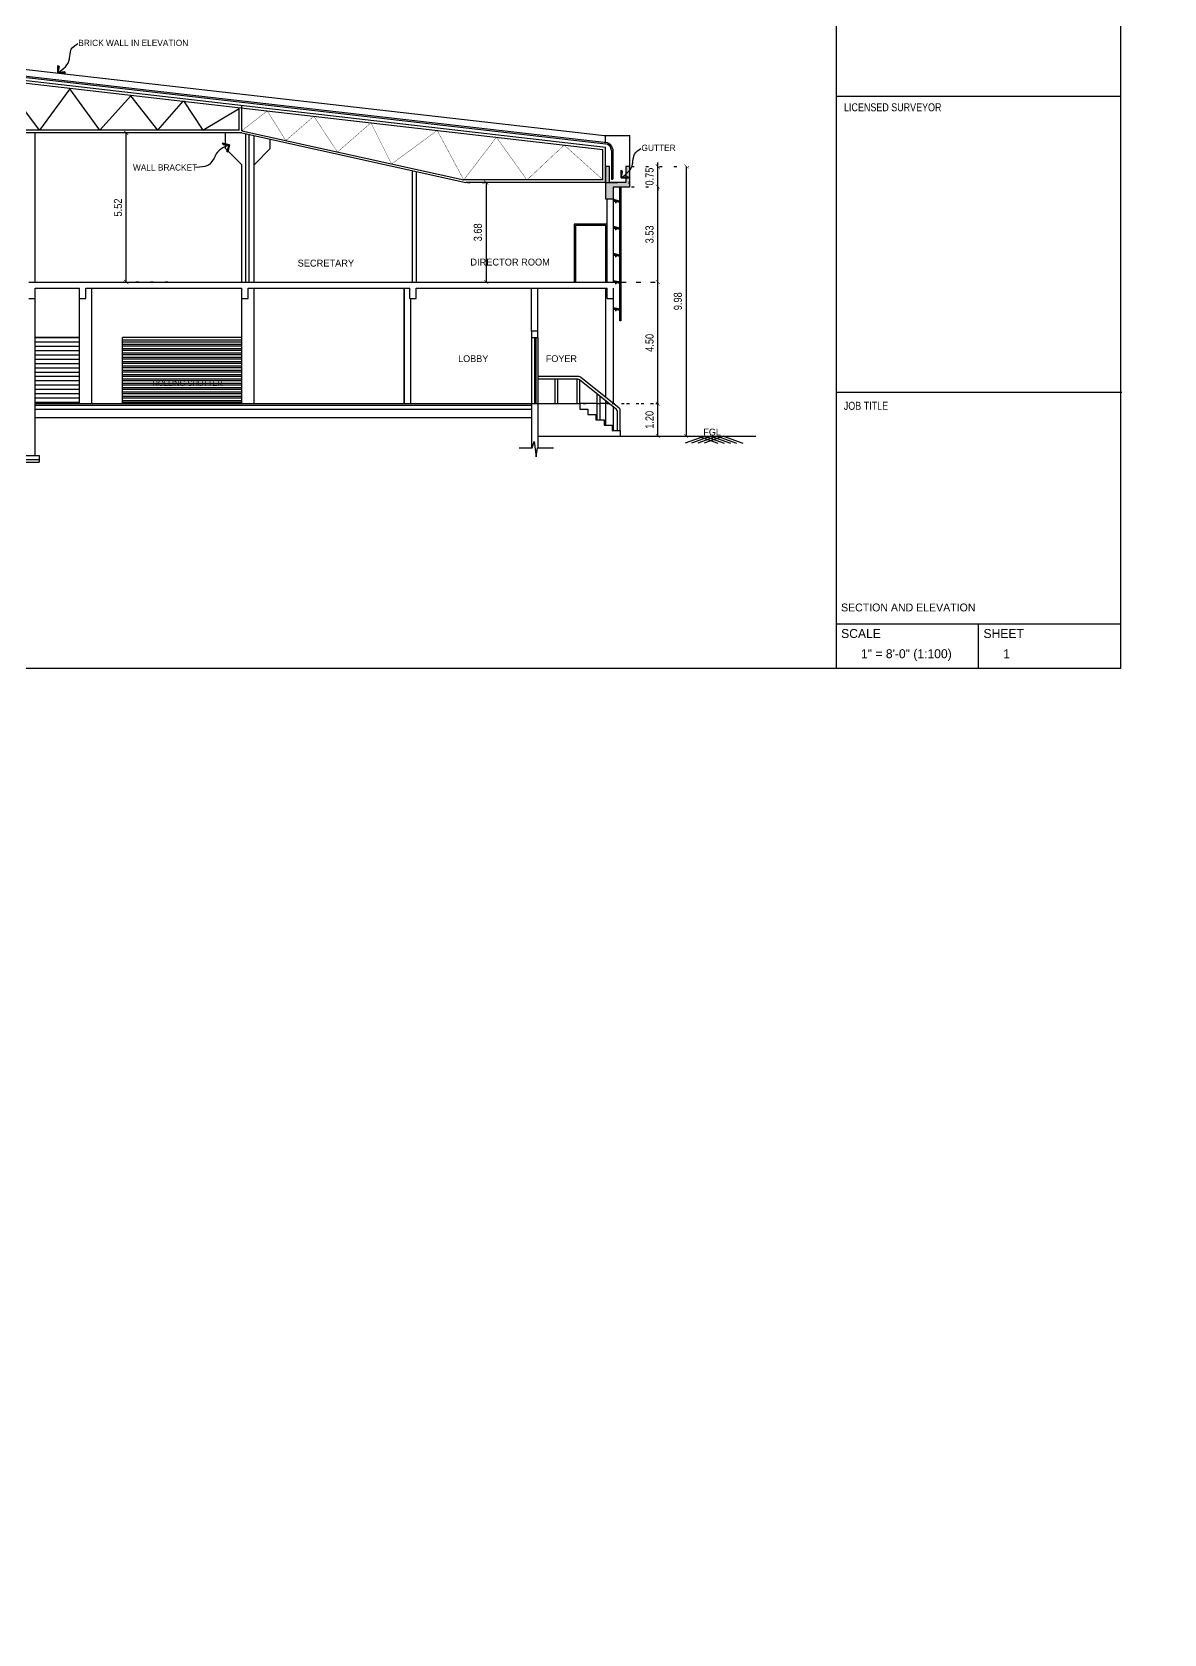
# Model space of a CAD drawing. Header units: metres. Extents: x 1422408 to 2267498, y 3894 to 80428.
# Drawn here: x 2267298.9 to 2267340.8, y 4105.4 to 4164.7 of the extents above; entities that cross this region are included whole.
import ezdxf

# ---------------------------------------------------------------- set-up
doc = ezdxf.new("R2010")
doc.units = ezdxf.units.M
doc.header["$LTSCALE"] = 3.5
doc.header["$MEASUREMENT"] = 0
doc.linetypes.add('DOT2', pattern=[0.125, 0, -0.125])
doc.layers.get('0').update_dxf_attribs({"linetype": 'CONTINUOUS'})
doc.layers.get('DEFPOINTS').update_dxf_attribs({"linetype": 'CONTINUOUS'})
for name, color, linetype in [('ar', 12, 'CONTINUOUS'), ('COL', 2, 'CONTINUOUS'), ('ED', 30, 'CONTINUOUS'), ('ele', 251, 'CONTINUOUS'), ('GD', 12, 'CONTINUOUS'), ('ID', 3, 'CONTINUOUS'), ('Layer1', 213, 'CONTINUOUS'), ('railing', 14, 'CONTINUOUS'), ('STEPS', 233, 'CONTINUOUS'), ('TEXT', 4, 'CONTINUOUS'), ('TEXT1', 7, 'CONTINUOUS'), ('TITLE', 7, 'CONTINUOUS'), ('WAL', 1, 'CONTINUOUS'), ('WALL', 125, 'CONTINUOUS'), ('WIN', 8, 'CONTINUOUS')]:
    doc.layers.add(name, color=color, linetype=linetype)
doc.styles.add('A', font='arial.ttf', dxfattribs={"width": 0.9, "height": 7.5})
doc.styles.add('ID', font='GOTHIC.TTF', dxfattribs={"width": 0.85})
doc.styles.add('J2', font='swissel.ttf', dxfattribs={"height": 4.75})
doc.styles.add('S2', font='GOTHIC.TTF')
doc.styles.add('USA TEXT', font='GOTHIC.TTF')
doc.dimstyles.new('1-100-ED', dxfattribs={"dimtxt": 350, "dimasz": 100, "dimexe": 0.18, "dimexo": 0.0625, "dimgap": 25, "dimtad": 1, "dimdec": 0, "dimzin": 0, "dimdsep": 46, "dimtxsty": 'USA TEXT', "dimblk": 'ARCHTICK', "dimcen": 0.1, "dimclrd": 252, "dimclre": 9, "dimclrt": 3, "dimadec": 0, "dimazin": 0, "dimtfac": 1, "dimtdec": 0, "dimtofl": 0, "dimtmove": 2, "dimatfit": 3, "dimldrblk": 'ARCHTICK', "dimfxl": 0.18, "dimtolj": 1, "dimtzin": 0, "dimarcsym": 0})
doc.dimstyles.new('1-100-ID', dxfattribs={"dimtxt": 0.3, "dimasz": 0.15, "dimexe": 0.1, "dimexo": 0.06, "dimgap": 0.15, "dimtad": 1, "dimzin": 3, "dimdsep": 46, "dimtxsty": 'ID', "dimblk": 'ARCHTICK', "dimcen": 0, "dimclrd": 252, "dimclre": 252, "dimclrt": 3, "dimadec": 0, "dimazin": 0, "dimtfac": 1, "dimtix": 1, "dimtmove": 2, "dimatfit": 3, "dimldrblk": 'OPEN90', "dimfxl": 0, "dimtolj": 1, "dimtzin": 0, "dimarcsym": 0})

# ---------------------------------------------------------------- blocks, each defined once
blk = doc.blocks.new('_ArchTick')
at = {"color": 0, "linetype": 'ByBlock', "const_width": 0.15}
blk.add_lwpolyline([(-0.5, -0.5), (0.5, 0.5)], dxfattribs=at)
blk = doc.blocks.new('ar')
at = {"layer": 'ar'}
for points in [[(-239, 355), (-350, 356), (0, 0)], [(356, 350), (245, 351), (0, 0)]]:
    blk.add_hatch(color=205, dxfattribs=at).paths.add_polyline_path(points)
at = {"layer": 'ar', "color": 205}
for p, q in [((0, 0), (-350, 356)), ((-350, 356), (-239, 355)), ((-239, 355), (0, 0)), ((245, 351), (0, 0)), ((0, 0), (356, 350)), ((356, 350), (245, 351))]:
    blk.add_line(p, q, dxfattribs=at)
blk = doc.blocks.new('*D599')
at = {"layer": 'DEFPOINTS', "color": 0, "transparency": 16777216}
for p in [(2267317.64, 4150.896), (2267322.079, 4150.896), (2267321.923, 4149.696)]:
    blk.add_point(p, dxfattribs=at)
at = {"layer": 'ED', "color": 252, "linetype": 'DOT2', "lineweight": -2, "transparency": 16777216}
for p, q in [((2267317.7, 4150.896), (2267322.179, 4150.896)), ((2267321.983, 4149.696), (2267322.179, 4149.696))]:
    blk.add_line(p, q, dxfattribs=at)
at = {"layer": 'ED', "color": 252, "lineweight": -2, "transparency": 16777216}
blk.add_line((2267322.079, 4149.696), (2267322.079, 4150.896), dxfattribs=at)
at = {"layer": 'ED', "color": 252, "lineweight": -2, "transparency": 16777216, "xscale": 0.15, "yscale": 0.15, "zscale": 0.15}
for p, rotation in [((2267322.079, 4150.896), 90), ((2267322.079, 4149.696), 270)]:
    blk.add_blockref('_ArchTick', p, dxfattribs=dict(at, rotation=rotation))
at = {"layer": 'ED', "color": 3, "transparency": 16777216, "insert": (2267321.772, 4150.296), "char_height": 0.3, "attachment_point": 5, "rotation": 90, "style": 'ID'}
blk.add_mtext('\\A1;1.20', dxfattribs=at)
blk = doc.blocks.new('_Open90')
at = {"color": 0, "linetype": 'ByBlock', "lineweight": -2}
for p, q in [((0, 0), (-1, 0)), ((-0.5, 0.5), (0, 0)), ((0, 0), (-0.5, -0.5))]:
    blk.add_line(p, q, dxfattribs=at)
blk = doc.blocks.new('*D600')
at = {"layer": 'DEFPOINTS', "color": 0, "transparency": 16777216}
for p in [(2267320.14, 4155.396), (2267322.079, 4155.396), (2267320.14, 4150.896)]:
    blk.add_point(p, dxfattribs=at)
at = {"layer": 'ED', "color": 252, "linetype": 'DOT2', "lineweight": -2, "transparency": 16777216}
for p, q in [((2267320.2, 4155.396), (2267322.179, 4155.396)), ((2267320.2, 4150.896), (2267322.179, 4150.896))]:
    blk.add_line(p, q, dxfattribs=at)
at = {"layer": 'ED', "color": 252, "lineweight": -2, "transparency": 16777216}
blk.add_line((2267322.079, 4150.896), (2267322.079, 4155.396), dxfattribs=at)
at = {"layer": 'ED', "color": 252, "lineweight": -2, "transparency": 16777216, "xscale": 0.15, "yscale": 0.15, "zscale": 0.15}
for p, rotation in [((2267322.079, 4155.396), 90), ((2267322.079, 4150.896), 270)]:
    blk.add_blockref('_ArchTick', p, dxfattribs=dict(at, rotation=rotation))
at = {"layer": 'ED', "color": 3, "transparency": 16777216, "insert": (2267321.772, 4153.146), "char_height": 0.3, "attachment_point": 5, "rotation": 90, "style": 'ID'}
blk.add_mtext('\\A1;4.50', dxfattribs=at)
blk = doc.blocks.new('*D621')
at = {"layer": 'DEFPOINTS', "color": 0, "transparency": 16777216}
for p in [(2267314.977, 4159.076), (2267314.977, 4155.396), (2267315.731, 4155.396)]:
    blk.add_point(p, dxfattribs=at)
at = {"layer": 'ED', "color": 252, "linetype": 'DOT2', "lineweight": -2, "transparency": 16777216}
for p, q in [((2267315.037, 4159.076), (2267315.831, 4159.076)), ((2267315.037, 4155.396), (2267315.831, 4155.396))]:
    blk.add_line(p, q, dxfattribs=at)
at = {"layer": 'ED', "color": 252, "lineweight": -2, "transparency": 16777216}
blk.add_line((2267315.731, 4159.076), (2267315.731, 4155.396), dxfattribs=at)
at = {"layer": 'ED', "color": 252, "lineweight": -2, "transparency": 16777216, "xscale": 0.15, "yscale": 0.15, "zscale": 0.15}
for p, rotation in [((2267315.731, 4159.076), 90), ((2267315.731, 4155.396), 270)]:
    blk.add_blockref('_ArchTick', p, dxfattribs=dict(at, rotation=rotation))
at = {"layer": 'ED', "color": 3, "transparency": 16777216, "insert": (2267315.423, 4157.236), "char_height": 0.3, "attachment_point": 5, "rotation": 90, "style": 'ID'}
blk.add_mtext('\\A1;3.68', dxfattribs=at)
blk = doc.blocks.new('*D622')
at = {"layer": 'DEFPOINTS', "color": 0, "transparency": 16777216}
for p in [(2267302.416, 4160.916), (2267304.009, 4160.916), (2267304.009, 4155.396)]:
    blk.add_point(p, dxfattribs=at)
at = {"layer": 'ED', "color": 252, "linetype": 'DOT2', "lineweight": -2, "transparency": 16777216}
for p, q in [((2267303.949, 4160.916), (2267302.316, 4160.916)), ((2267303.949, 4155.396), (2267302.316, 4155.396))]:
    blk.add_line(p, q, dxfattribs=at)
at = {"layer": 'ED', "color": 252, "lineweight": -2, "transparency": 16777216}
blk.add_line((2267302.416, 4155.396), (2267302.416, 4160.916), dxfattribs=at)
at = {"layer": 'ED', "color": 252, "lineweight": -2, "transparency": 16777216, "xscale": 0.15, "yscale": 0.15, "zscale": 0.15}
for p, rotation in [((2267302.416, 4160.916), 90), ((2267302.416, 4155.396), 270)]:
    blk.add_blockref('_ArchTick', p, dxfattribs=dict(at, rotation=rotation))
at = {"layer": 'ED', "color": 3, "transparency": 16777216, "insert": (2267302.109, 4158.156), "char_height": 0.3, "attachment_point": 5, "rotation": 90, "style": 'ID'}
blk.add_mtext('\\A1;5.52', dxfattribs=at)
blk = doc.blocks.new('*D626')
at = {"layer": 'DEFPOINTS', "color": 0, "transparency": 16777216}
for p in [(2267321.04, 4158.926), (2267322.079, 4158.926), (2267320.21, 4155.396)]:
    blk.add_point(p, dxfattribs=at)
at = {"layer": 'ED', "color": 252, "linetype": 'DOT2', "lineweight": -2, "transparency": 16777216}
for p, q in [((2267321.1, 4158.926), (2267322.179, 4158.926)), ((2267320.27, 4155.396), (2267322.179, 4155.396))]:
    blk.add_line(p, q, dxfattribs=at)
at = {"layer": 'ED', "color": 252, "lineweight": -2, "transparency": 16777216}
blk.add_line((2267322.079, 4155.396), (2267322.079, 4158.926), dxfattribs=at)
at = {"layer": 'ED', "color": 252, "lineweight": -2, "transparency": 16777216, "xscale": 0.15, "yscale": 0.15, "zscale": 0.15}
for p, rotation in [((2267322.079, 4158.926), 90), ((2267322.079, 4155.396), 270)]:
    blk.add_blockref('_ArchTick', p, dxfattribs=dict(at, rotation=rotation))
at = {"layer": 'ED', "color": 3, "transparency": 16777216, "insert": (2267321.772, 4157.161), "char_height": 0.3, "attachment_point": 5, "rotation": 90, "style": 'ID'}
blk.add_mtext('\\A1;3.53', dxfattribs=at)
blk = doc.blocks.new('*D627')
at = {"layer": 'DEFPOINTS', "color": 0, "transparency": 16777216}
for p in [(2267321.04, 4159.676), (2267322.079, 4159.676), (2267321.04, 4158.926)]:
    blk.add_point(p, dxfattribs=at)
at = {"layer": 'ED', "color": 252, "linetype": 'DOT2', "lineweight": -2, "transparency": 16777216}
for p, q in [((2267321.1, 4159.676), (2267322.179, 4159.676)), ((2267321.1, 4158.926), (2267322.179, 4158.926))]:
    blk.add_line(p, q, dxfattribs=at)
at = {"layer": 'ED', "color": 252, "lineweight": -2, "transparency": 16777216}
for p, q in [((2267322.079, 4159.676), (2267322.079, 4159.826)), ((2267322.079, 4158.926), (2267322.079, 4159.676)), ((2267322.079, 4158.926), (2267322.079, 4158.776))]:
    blk.add_line(p, q, dxfattribs=at)
at = {"layer": 'ED', "color": 252, "lineweight": -2, "transparency": 16777216, "xscale": 0.15, "yscale": 0.15, "zscale": 0.15}
for p, rotation in [((2267322.079, 4159.676), 270), ((2267322.079, 4158.926), 90)]:
    blk.add_blockref('_ArchTick', p, dxfattribs=dict(at, rotation=rotation))
at = {"layer": 'ED', "color": 3, "transparency": 16777216, "insert": (2267321.772, 4159.301), "char_height": 0.3, "attachment_point": 5, "rotation": 90, "style": 'ID'}
blk.add_mtext('\\A1;0.75', dxfattribs=at)
blk = doc.blocks.new('*D628')
at = {"layer": 'DEFPOINTS', "color": 0, "transparency": 16777216}
for p in [(2267322.079, 4159.676), (2267322.079, 4149.696), (2267323.129, 4149.696)]:
    blk.add_point(p, dxfattribs=at)
at = {"layer": 'ED', "color": 252, "linetype": 'DOT2', "lineweight": -2, "transparency": 16777216}
for p, q in [((2267322.139, 4159.676), (2267323.229, 4159.676)), ((2267322.139, 4149.696), (2267323.229, 4149.696))]:
    blk.add_line(p, q, dxfattribs=at)
at = {"layer": 'ED', "color": 252, "lineweight": -2, "transparency": 16777216}
blk.add_line((2267323.129, 4159.676), (2267323.129, 4149.696), dxfattribs=at)
at = {"layer": 'ED', "color": 252, "lineweight": -2, "transparency": 16777216, "xscale": 0.15, "yscale": 0.15, "zscale": 0.15}
for p, rotation in [((2267323.129, 4159.676), 90), ((2267323.129, 4149.696), 270)]:
    blk.add_blockref('_ArchTick', p, dxfattribs=dict(at, rotation=rotation))
at = {"layer": 'ED', "color": 3, "transparency": 16777216, "insert": (2267322.821, 4154.686), "char_height": 0.3, "attachment_point": 5, "rotation": 90, "style": 'ID'}
blk.add_mtext('\\A1;9.98', dxfattribs=at)

msp = doc.modelspace()

# ---------------------------------------------------------------- hatches: boundary and pattern name
for points in [[(2267320.60373, 4158.37843), (2267320.60396, 4158.40841), (2267320.58596, 4158.40841), (2267320.58573, 4158.37843)], [(2267320.60373, 4157.37843), (2267320.60396, 4157.40841), (2267320.58596, 4157.40841), (2267320.58573, 4157.37843)], [(2267320.60373, 4156.37843), (2267320.60396, 4156.40841), (2267320.58596, 4156.40841), (2267320.58573, 4156.37843)], [(2267320.60373, 4155.37843), (2267320.60396, 4155.40841), (2267320.58596, 4155.40841), (2267320.58573, 4155.37843)], [(2267320.60373, 4154.37843), (2267320.60396, 4154.40841), (2267320.58596, 4154.40841), (2267320.58573, 4154.37843)]]:
    msp.add_hatch(color=3).paths.add_polyline_path(points)
at = {"layer": 'ED'}
msp.add_hatch(color=254, dxfattribs=at).paths.add_polyline_path([(2267320.13977, 4159.07592), (2267320.13977, 4159.67592), (2267320.28977, 4159.67592), (2267320.28977, 4159.07592), (2267320.88977, 4159.07592), (2267320.88977, 4159.67592), (2267321.03977, 4159.67592), (2267321.03977, 4158.92592), (2267320.43977, 4158.92592), (2267320.43977, 4158.47592), (2267320.13977, 4158.47592), (2267320.13977, 4158.7184)])
h = msp.add_hatch(dxfattribs=at)
h.set_pattern_fill('ANSI31', color=250, scale=1.277778, angle=135, style=0)
h.set_pattern_definition([(180, (2210582.76777, 21349.19814), (0, -0.1597222222), [])])
h.paths.add_polyline_path([(2267300.68977, 4153.34925), (2267299.04431, 4153.34925), (2267299.04431, 4150.89592), (2267300.68977, 4150.89592)])
h = msp.add_hatch(dxfattribs=at)
h.set_pattern_fill('ANSI31', color=250, scale=1.277778, angle=135, style=0)
h.set_pattern_definition([(180, (2267301.17477, 4153.41314), (0, -0.1597222), [])])
h.paths.add_polyline_path([(2267306.68977, 4153.41314), (2267302.26925, 4153.41314), (2267302.26925, 4150.95981), (2267306.68977, 4150.95981)])
h = msp.add_hatch(dxfattribs=at)
h.set_pattern_fill('ANSI31', color=250, scale=1.277778, angle=135, style=0)
h.set_pattern_definition([(180, (2267301.17477, 4153.34925), (0, -0.1597222), [])])
h.paths.add_polyline_path([(2267306.68977, 4153.34925), (2267302.26925, 4153.34925), (2267302.26925, 4150.89592), (2267306.68977, 4150.89592)])

# ---------------------------------------------------------------- linework, layer by layer
at = {"color": 4}
for p, q in [((2267320.66977, 4158.39592), (2267320.43977, 4158.44781)), ((2267320.43977, 4158.44781), (2267320.43977, 4158.39592)), ((2267320.43977, 4158.39592), (2267320.66977, 4158.39592)), ((2267320.62488, 4158.40092), (2267320.44477, 4158.44155)), ((2267320.44477, 4158.44155), (2267320.44477, 4158.40092)), ((2267320.44477, 4158.40092), (2267320.62488, 4158.40092)), ((2267320.58561, 4158.37041), (2267320.58603, 4158.41667)), ((2267320.60363, 4158.37195), (2267320.60401, 4158.41463)), ((2267320.66977, 4157.39592), (2267320.43977, 4157.44781)), ((2267320.43977, 4157.44781), (2267320.43977, 4157.39592)), ((2267320.43977, 4157.39592), (2267320.66977, 4157.39592)), ((2267320.62488, 4157.40092), (2267320.44477, 4157.44155)), ((2267320.44477, 4157.44155), (2267320.44477, 4157.40092)), ((2267320.44477, 4157.40092), (2267320.62488, 4157.40092)), ((2267320.58561, 4157.37041), (2267320.58603, 4157.41667)), ((2267320.60363, 4157.37195), (2267320.60401, 4157.41463)), ((2267320.66977, 4156.39592), (2267320.43977, 4156.44781)), ((2267320.43977, 4156.44781), (2267320.43977, 4156.39592)), ((2267320.43977, 4156.39592), (2267320.66977, 4156.39592)), ((2267320.62488, 4156.40092), (2267320.44477, 4156.44155)), ((2267320.44477, 4156.44155), (2267320.44477, 4156.40092)), ((2267320.44477, 4156.40092), (2267320.62488, 4156.40092)), ((2267320.58561, 4156.37041), (2267320.58603, 4156.41667)), ((2267320.60363, 4156.37195), (2267320.60401, 4156.41463)), ((2267320.66977, 4155.39592), (2267320.43977, 4155.44781)), ((2267320.43977, 4155.44781), (2267320.43977, 4155.39592)), ((2267320.43977, 4155.39592), (2267320.66977, 4155.39592)), ((2267320.62488, 4155.40092), (2267320.44477, 4155.44155)), ((2267320.44477, 4155.44155), (2267320.44477, 4155.40092)), ((2267320.44477, 4155.40092), (2267320.62488, 4155.40092)), ((2267320.58561, 4155.37041), (2267320.58603, 4155.41667)), ((2267320.60363, 4155.37195), (2267320.60401, 4155.41463)), ((2267320.66977, 4154.39592), (2267320.43977, 4154.44781)), ((2267320.43977, 4154.44781), (2267320.43977, 4154.39592)), ((2267320.43977, 4154.39592), (2267320.66977, 4154.39592)), ((2267320.62488, 4154.40092), (2267320.44477, 4154.44155)), ((2267320.44477, 4154.44155), (2267320.44477, 4154.40092)), ((2267320.44477, 4154.40092), (2267320.62488, 4154.40092)), ((2267320.58561, 4154.37041), (2267320.58603, 4154.41667)), ((2267320.60363, 4154.37195), (2267320.60401, 4154.41463))]:
    msp.add_line(p, q, dxfattribs=at)
at = {"color": 1}
for p, q in [((2267320.59458, 4158.36721), (2267320.59507, 4158.42135)), ((2267320.59458, 4157.36721), (2267320.59507, 4157.42135)), ((2267320.59458, 4156.36721), (2267320.59507, 4156.42135)), ((2267320.59458, 4155.36721), (2267320.59507, 4155.42135)), ((2267320.59458, 4154.36721), (2267320.59507, 4154.42135))]:
    msp.add_line(p, q, dxfattribs=at)
at = {"color": 4}
msp.add_lwpolyline([(2267320.70504, 4158.92592), (2267320.70504, 4153.96259), (2267320.67504, 4153.96259), (2267320.67504, 4158.92592)], dxfattribs=at)
at = {"color": 3}
for points in [[(2267320.60373, 4158.37843), (2267320.60396, 4158.40841), (2267320.58596, 4158.40841), (2267320.58573, 4158.37843)], [(2267320.60373, 4157.37843), (2267320.60396, 4157.40841), (2267320.58596, 4157.40841), (2267320.58573, 4157.37843)], [(2267320.60373, 4156.37843), (2267320.60396, 4156.40841), (2267320.58596, 4156.40841), (2267320.58573, 4156.37843)], [(2267320.60373, 4155.37843), (2267320.60396, 4155.40841), (2267320.58596, 4155.40841), (2267320.58573, 4155.37843)], [(2267320.60373, 4154.37843), (2267320.60396, 4154.40841), (2267320.58596, 4154.40841), (2267320.58573, 4154.37843)]]:
    msp.add_lwpolyline(points, close=True, dxfattribs=at)
at = {"layer": 'COL'}
for p, q in [((2267320.28977, 4159.67592), (2267320.13977, 4159.67592)), ((2267320.13977, 4159.67592), (2267320.13977, 4158.7184)), ((2267320.28977, 4159.07592), (2267320.28977, 4159.67592)), ((2267321.03977, 4159.67592), (2267320.88977, 4159.67592)), ((2267320.88977, 4159.67592), (2267320.88977, 4159.07592)), ((2267321.03977, 4158.92592), (2267321.03977, 4159.67592)), ((2267320.13977, 4159.07592), (2267320.13977, 4158.7184)), ((2267320.88977, 4159.07592), (2267320.28977, 4159.07592)), ((2267320.43977, 4158.92592), (2267321.03977, 4158.92592)), ((2267320.43977, 4158.47592), (2267320.43977, 4158.92592)), ((2267320.43977, 4158.47592), (2267320.43977, 4158.92592)), ((2267320.88977, 4158.92592), (2267320.88977, 4158.9255)), ((2267321.03977, 4158.92592), (2267321.03977, 4158.92592)), ((2267320.13977, 4158.7184), (2267320.13977, 4158.47592)), ((2267320.13977, 4158.7184), (2267320.13977, 4158.47592)), ((2267320.13977, 4158.47592), (2267320.43977, 4158.47592)), ((2267320.13977, 4158.47592), (2267320.43977, 4158.47592)), ((2267298.81431, 4155.39592), (2267320.43977, 4155.39592)), ((2267298.81431, 4154.78259), (2267299.04431, 4154.78259)), ((2267299.04431, 4155.16592), (2267300.68977, 4155.16592)), ((2267299.04431, 4154.78259), (2267299.04431, 4155.16592)), ((2267300.68977, 4154.78259), (2267300.68977, 4155.16592)), ((2267300.68977, 4154.78259), (2267300.91977, 4154.78259)), ((2267300.91977, 4155.16592), (2267306.68977, 4155.16592)), ((2267300.91977, 4154.78259), (2267300.91977, 4155.16592)), ((2267306.68977, 4154.78259), (2267306.68977, 4155.16592)), ((2267306.68977, 4154.78259), (2267306.91977, 4154.78259)), ((2267306.91977, 4155.16592), (2267312.90977, 4155.16592)), ((2267306.91977, 4154.78259), (2267306.91977, 4155.16592)), ((2267312.90977, 4154.78259), (2267312.90977, 4155.16592)), ((2267312.90977, 4154.78259), (2267313.13977, 4154.78259)), ((2267313.13977, 4155.16592), (2267320.20977, 4155.16592)), ((2267313.13977, 4154.78259), (2267313.13977, 4155.16592)), ((2267320.20977, 4154.78259), (2267320.20977, 4155.16592)), ((2267320.20977, 4154.78259), (2267320.43977, 4154.78259))]:
    msp.add_line(p, q, dxfattribs=at)
msp.add_lwpolyline([(2267317.40977, 4153.34925), (2267317.63977, 4153.34925), (2267317.63977, 4153.57925), (2267317.40977, 4153.57925)], close=True, dxfattribs=at)
at = {"layer": 'ED', "color": 252}
for p, q in [((2267300.68977, 4153.34925), (2267299.04431, 4153.34925)), ((2267306.68977, 4153.34925), (2267302.26925, 4153.34925))]:
    msp.add_line(p, q, dxfattribs=at)
at = {"layer": 'ED'}
msp.add_line((2267317.63977, 4151.89592), (2267317.63977, 4150.89592), dxfattribs=at)
at = {"layer": 'ele'}
for p, q in [((2267306.83977, 4155.39592), (2267306.83977, 4160.88261)), ((2267306.95477, 4155.39592), (2267306.95477, 4160.85708)), ((2267307.13977, 4155.39592), (2267307.13977, 4160.7967)), ((2267306.68977, 4155.39592), (2267306.68977, 4159.74092)), ((2267320.13977, 4159.07592), (2267320.58977, 4159.07592)), ((2267300.68977, 4150.89592), (2267300.68977, 4154.78259)), ((2267301.13977, 4150.89592), (2267301.13977, 4155.16592)), ((2267306.68977, 4150.89592), (2267306.68977, 4154.78259)), ((2267307.13977, 4150.89592), (2267307.13977, 4155.16592)), ((2267312.68977, 4155.16592), (2267312.68977, 4150.89592)), ((2267312.68977, 4150.89592), (2267312.68977, 4155.16592)), ((2267312.93977, 4150.89592), (2267312.93977, 4154.78259)), ((2267320.13977, 4155.16592), (2267320.13977, 4151.13589)), ((2267320.43977, 4150.89592), (2267320.43977, 4155.16592)), ((2267302.26925, 4150.89592), (2267302.26925, 4153.34925)), ((2267317.40977, 4153.34925), (2267317.40977, 4150.89592)), ((2267317.51199, 4153.34925), (2267317.51199, 4150.89592)), ((2267317.53754, 4153.34925), (2267317.53754, 4150.89592)), ((2267317.5631, 4153.34925), (2267317.5631, 4150.89592)), ((2267317.63977, 4153.34925), (2267317.63977, 4150.89592)), ((2267317.63977, 4150.89592), (2267317.63977, 4149.69592)), ((2267319.83973, 4150.89592), (2267319.18973, 4150.89592)), ((2267320.27965, 4150.89592), (2267319.93973, 4150.89592)), ((2267320.13977, 4151.00783), (2267320.13977, 4150.09592)), ((2267320.43977, 4150.89592), (2267320.43973, 4150.89592)), ((2267320.43977, 4149.89592), (2267320.43977, 4150.76783))]:
    msp.add_line(p, q, dxfattribs=at)
for points in [[(2267320.20977, 4155.39592), (2267320.20977, 4157.54259), (2267318.9831, 4157.54259), (2267318.9831, 4155.39592)], [(2267320.15865, 4155.39592), (2267320.15865, 4157.49147), (2267319.03421, 4157.49147), (2267319.03421, 4155.39592)]]:
    msp.add_lwpolyline(points, dxfattribs=at)
at = {"layer": 'GD'}
for points in [[(2267299.88642, 4163.13705), (2267300.0841, 4163.28588), (2267300.32394, 4163.46646), (2267300.31408, 4163.76496), (2267300.39462, 4164.08638), (2267300.61738, 4164.22159)], [(2267306.23383, 4160.477), (2267306.00726, 4160.37753), (2267305.73237, 4160.25685), (2267305.67343, 4159.96405), (2267305.41833, 4159.66971), (2267304.97439, 4159.63379)], [(2267320.72108, 4159.25167), (2267320.91876, 4159.4005), (2267321.1586, 4159.58108), (2267321.14874, 4159.87959), (2267321.22928, 4160.20101), (2267321.45203, 4160.33621)]]:
    msp.add_open_spline(points, degree=3, knots=[0, 0, 0, 0, 670.24799794, 813.20377358, 843.26875362, 843.26875362, 843.26875362, 843.26875362], dxfattribs=at)
at = {"layer": 'ID'}
msp.add_line((2267320.13977, 4158.7184), (2267320.13977, 4158.7184), dxfattribs=at)
msp.add_line((2267320.13977, 4158.7184), (2267320.13977, 4158.7184), dxfattribs=at)
at = {"layer": 'Layer1', "color": 3}
for p, q in [((2267320.51977, 4158.32092), (2267320.51977, 4158.39592)), ((2267320.53501, 4158.34574), (2267320.53501, 4158.37718)), ((2267320.54126, 4158.38343), (2267320.64827, 4158.38343)), ((2267320.55723, 4158.37843), (2267320.55727, 4158.38343)), ((2267320.55723, 4158.37843), (2267320.63223, 4158.37843)), ((2267320.63223, 4158.37843), (2267320.63228, 4158.38343)), ((2267320.65452, 4158.34574), (2267320.65452, 4158.37718)), ((2267320.66977, 4158.32092), (2267320.66977, 4158.39592)), ((2267320.51977, 4157.32092), (2267320.51977, 4157.39592)), ((2267320.53501, 4157.34574), (2267320.53501, 4157.37718)), ((2267320.54126, 4157.38343), (2267320.64827, 4157.38343)), ((2267320.55723, 4157.37843), (2267320.55727, 4157.38343)), ((2267320.55723, 4157.37843), (2267320.63223, 4157.37843)), ((2267320.63223, 4157.37843), (2267320.63228, 4157.38343)), ((2267320.65452, 4157.34574), (2267320.65452, 4157.37718)), ((2267320.66977, 4157.32092), (2267320.66977, 4157.39592)), ((2267320.51977, 4156.32092), (2267320.51977, 4156.39592)), ((2267320.53501, 4156.34574), (2267320.53501, 4156.37718)), ((2267320.54126, 4156.38343), (2267320.64827, 4156.38343)), ((2267320.55723, 4156.37843), (2267320.55727, 4156.38343)), ((2267320.55723, 4156.37843), (2267320.63223, 4156.37843)), ((2267320.63223, 4156.37843), (2267320.63228, 4156.38343)), ((2267320.65452, 4156.34574), (2267320.65452, 4156.37718)), ((2267320.66977, 4156.32092), (2267320.66977, 4156.39592)), ((2267320.51977, 4155.32092), (2267320.51977, 4155.39592)), ((2267320.53501, 4155.34574), (2267320.53501, 4155.37718)), ((2267320.54126, 4155.38343), (2267320.64827, 4155.38343)), ((2267320.55723, 4155.37843), (2267320.55727, 4155.38343)), ((2267320.55723, 4155.37843), (2267320.63223, 4155.37843)), ((2267320.63223, 4155.37843), (2267320.63228, 4155.38343)), ((2267320.65452, 4155.34574), (2267320.65452, 4155.37718)), ((2267320.66977, 4155.32092), (2267320.66977, 4155.39592)), ((2267320.51977, 4154.32092), (2267320.51977, 4154.39592)), ((2267320.53501, 4154.34574), (2267320.53501, 4154.37718)), ((2267320.54126, 4154.38343), (2267320.64827, 4154.38343)), ((2267320.55723, 4154.37843), (2267320.55727, 4154.38343)), ((2267320.55723, 4154.37843), (2267320.63223, 4154.37843)), ((2267320.63223, 4154.37843), (2267320.63228, 4154.38343)), ((2267320.65452, 4154.34574), (2267320.65452, 4154.37718)), ((2267320.66977, 4154.32092), (2267320.66977, 4154.39592))]:
    msp.add_line(p, q, dxfattribs=at)
for centre, radius, start, end in [((2267320.50252, 4158.34861), 0.03262, 301.9193439, 354.958588), ((2267320.54126, 4158.37718), 0.00625, 90, 180), ((2267320.64827, 4158.37718), 0.00625, 0, 90), ((2267320.68701, 4158.34861), 0.03262, 185.041412, 238.0806561), ((2267320.50252, 4157.34861), 0.03262, 301.9193439, 354.958588), ((2267320.54126, 4157.37718), 0.00625, 90, 180), ((2267320.64827, 4157.37718), 0.00625, 0, 90), ((2267320.68701, 4157.34861), 0.03262, 185.041412, 238.0806561), ((2267320.50252, 4156.34861), 0.03262, 301.9193439, 354.958588), ((2267320.54126, 4156.37718), 0.00625, 90, 180), ((2267320.64827, 4156.37718), 0.00625, 0, 90), ((2267320.68701, 4156.34861), 0.03262, 185.041412, 238.0806561), ((2267320.50252, 4155.34861), 0.03262, 301.9193439, 354.958588), ((2267320.54126, 4155.37718), 0.00625, 90, 180), ((2267320.64827, 4155.37718), 0.00625, 0, 90), ((2267320.68701, 4155.34861), 0.03262, 185.041412, 238.0806561), ((2267320.50252, 4154.34861), 0.03262, 301.9193439, 354.958588), ((2267320.54126, 4154.37718), 0.00625, 90, 180), ((2267320.64827, 4154.37718), 0.00625, 0, 90), ((2267320.68701, 4154.34861), 0.03262, 185.041412, 238.0806561)]:
    msp.add_arc(centre, radius, start, end, dxfattribs=at)
at = {"layer": 'railing'}
for p, q in [((2267319.15465, 4151.89592), (2267317.63977, 4151.89592)), ((2267319.11957, 4151.79592), (2267317.63977, 4151.79592)), ((2267318.27468, 4150.89592), (2267318.27468, 4151.79592)), ((2267318.37468, 4150.89592), (2267318.37468, 4151.79592)), ((2267319.08973, 4150.89592), (2267319.08973, 4151.79592)), ((2267320.5522, 4150.67788), (2267319.18204, 4151.77401)), ((2267319.18973, 4150.89592), (2267319.18973, 4151.76786)), ((2267320.6522, 4150.72594), (2267319.21712, 4151.87401)), ((2267319.83973, 4150.29592), (2267319.83973, 4151.24786)), ((2267319.93973, 4150.29592), (2267319.93973, 4151.16786)), ((2267320.58973, 4149.89592), (2267320.58973, 4150.59979)), ((2267320.68973, 4149.89592), (2267320.68973, 4150.64786))]:
    msp.add_line(p, q, dxfattribs=at)
for centre, start, end in [((2267319.11957, 4151.69592), 51.3401919, 90), ((2267319.15465, 4151.79592), 51.3401919, 90), ((2267320.48973, 4150.59979), 0, 51.3401919), ((2267320.58973, 4150.64786), 0, 51.3401919)]:
    msp.add_arc(centre, 0.1, start, end, dxfattribs=at)
at = {"layer": 'STEPS'}
for p, q in [((2267317.63977, 4150.89592), (2267319.18973, 4150.89592)), ((2267319.18973, 4150.89592), (2267319.18973, 4150.69592)), ((2267319.18973, 4150.69592), (2267319.48973, 4150.69592)), ((2267319.48973, 4150.69592), (2267319.48973, 4150.49592)), ((2267319.48973, 4150.49592), (2267319.78973, 4150.49592)), ((2267319.78973, 4150.49592), (2267319.78973, 4150.29592)), ((2267319.78973, 4150.29592), (2267320.08973, 4150.29592)), ((2267320.08973, 4150.29592), (2267320.08973, 4150.09592)), ((2267320.08973, 4150.09592), (2267320.38973, 4150.09592)), ((2267320.38973, 4150.09592), (2267320.38973, 4149.89592)), ((2267320.38973, 4149.89592), (2267320.68973, 4149.89592)), ((2267320.68973, 4149.89592), (2267320.68973, 4149.69592))]:
    msp.add_line(p, q, dxfattribs=at)
at = {"layer": 'TITLE', "color": 6}
msp.add_line((2267328.67286, 4195.64624), (2267328.67286, 4141.10864), dxfattribs=at)
at = {"layer": 'TITLE', "color": 1}
for p, q in [((2267328.67286, 4162.27238), (2267339.20448, 4162.27238)), ((2267328.71097, 4151.32507), (2267339.24259, 4151.32507))]:
    msp.add_line(p, q, dxfattribs=at)
at = {"layer": 'TITLE', "color": 9}
for p, q in [((2267328.67286, 4142.74945), (2267339.20448, 4142.74945)), ((2267333.93867, 4141.10864), (2267333.93867, 4142.74945))]:
    msp.add_line(p, q, dxfattribs=at)
at = {"layer": 'WAL', "linetype": 'Continuous', "ltscale": 0.25}
msp.add_lwpolyline([(2267339.20448, 4141.10864), (2267339.20448, 4195.64624), (2267262.05941, 4195.64624), (2267262.05941, 4141.10864)], close=True, dxfattribs=at)
at = {"layer": 'WALL', "color": 252}
for p, q in [((2267290.94977, 4164.16036), (2267320.10716, 4160.82164)), ((2267290.94977, 4163.90872), (2267320.20327, 4160.55901)), ((2267290.94977, 4163.85841), (2267320.15347, 4160.51438)), ((2267306.08977, 4160.34092), (2267306.08977, 4160.91592)), ((2267307.73977, 4160.34092), (2267307.73977, 4160.68278)), ((2267320.09382, 4160.82164), (2267321.03977, 4160.82164)), ((2267320.13977, 4160.56475), (2267320.13977, 4160.82164)), ((2267321.03977, 4159.67592), (2267321.03977, 4160.82164)), ((2267306.68977, 4159.74092), (2267306.08977, 4160.34092)), ((2267307.13977, 4159.74092), (2267307.73977, 4160.34092)), ((2267320.36151, 4160.26602), (2267320.36151, 4159.20087)), ((2267320.41151, 4160.31063), (2267320.41151, 4159.20087)), ((2267320.36151, 4159.20087), (2267320.41151, 4159.20087))]:
    msp.add_line(p, q, dxfattribs=at)
at = {"layer": 'WALL', "color": 56}
for p, q in [((2267290.94977, 4163.75317), (2267320.13977, 4160.39233)), ((2267290.94977, 4163.65251), (2267320.03977, 4160.30318)), ((2267306.58977, 4161.01592), (2267306.58977, 4161.85177)), ((2267306.68977, 4160.99523), (2267306.68977, 4161.94092)), ((2267306.68977, 4160.91592), (2267275.20977, 4160.91592)), ((2267306.58977, 4161.01592), (2267275.30977, 4161.01592)), ((2267306.68977, 4160.99523), (2267314.89857, 4159.17592)), ((2267306.68977, 4160.91592), (2267314.97666, 4159.07592)), ((2267320.03977, 4159.17592), (2267320.03977, 4160.30165)), ((2267320.13977, 4159.10092), (2267320.13977, 4160.3908)), ((2267320.0531, 4159.17592), (2267314.89857, 4159.17592)), ((2267320.1531, 4159.07592), (2267314.97666, 4159.07592)), ((2267321.01576, 4159.02679), (2267321.02722, 4159.12613))]:
    msp.add_line(p, q, dxfattribs=at)
at = {"layer": 'WALL'}
for p, q in [((2267299.04431, 4155.39592), (2267299.04431, 4160.91592)), ((2267312.98569, 4159.51799), (2267312.98569, 4155.39592)), ((2267313.13976, 4159.48378), (2267313.13976, 4155.39592)), ((2267320.20977, 4155.39592), (2267320.20977, 4158.47592)), ((2267320.43977, 4155.39592), (2267320.43977, 4158.47592)), ((2267299.04431, 4150.89592), (2267299.04431, 4154.78259)), ((2267317.40977, 4153.57925), (2267317.40977, 4155.16592)), ((2267317.63977, 4153.57925), (2267317.63977, 4155.16592)), ((2267299.04431, 4148.97925), (2267299.04431, 4150.89592)), ((2267317.40977, 4150.89592), (2267317.63977, 4150.89592)), ((2267317.40977, 4150.89592), (2267317.40977, 4149.26147)), ((2267317.63977, 4150.89592), (2267317.63977, 4149.26147)), ((2267294.75643, 4148.82592), (2267299.19764, 4148.82592)), ((2267294.90977, 4148.97925), (2267299.04431, 4148.97925)), ((2267299.04431, 4148.97925), (2267299.19764, 4148.97925)), ((2267299.19764, 4148.97925), (2267299.19764, 4148.7237)), ((2267294.75643, 4148.7237), (2267299.19764, 4148.7237))]:
    msp.add_line(p, q, dxfattribs=at)
at = {"layer": 'WALL', "color": 2}
for p, q in [((2267299.04431, 4150.89592), (2267317.40977, 4150.89592)), ((2267299.04431, 4150.84481), (2267317.40977, 4150.84481)), ((2267299.04431, 4150.69147), (2267317.40977, 4150.69147)), ((2267299.04431, 4150.38481), (2267317.40977, 4150.38481)), ((2267317.43475, 4149.26147), (2267317.49937, 4149.49375)), ((2267317.49937, 4149.49375), (2267317.57388, 4148.92337)), ((2267317.63977, 4149.69592), (2267325.7017, 4149.69592)), ((2267316.95345, 4149.26147), (2267317.43475, 4149.26147)), ((2267317.57388, 4148.92337), (2267317.62977, 4149.25522)), ((2267317.62977, 4149.25522), (2267318.22108, 4149.25522))]:
    msp.add_line(p, q, dxfattribs=at)
at = {"layer": 'WALL', "color": 250}
for p, q in [((2267323.81135, 4149.69592), (2267323.0951, 4149.43237)), ((2267324.04494, 4149.69592), (2267323.32869, 4149.43237)), ((2267324.27852, 4149.69592), (2267323.56227, 4149.43237)), ((2267323.57776, 4149.69592), (2267324.29401, 4149.43237)), ((2267324.51211, 4149.69592), (2267323.79586, 4149.43237)), ((2267323.81135, 4149.69592), (2267324.5276, 4149.43237)), ((2267324.04494, 4149.69592), (2267324.76119, 4149.43237)), ((2267324.27852, 4149.69592), (2267324.99477, 4149.43237)), ((2267324.51211, 4149.69592), (2267325.22836, 4149.43237))]:
    msp.add_line(p, q, dxfattribs=at)
at = {"layer": 'WALL', "color": 252}
for radius, start, end in [(0.25, 0, 83.510186), (0.3033, 8.4568094, 75.0474404)]:
    msp.add_arc((2267320.11151, 4160.26602), radius, start, end, dxfattribs=at)
at = {"layer": 'WIN'}
for p, q in [((2267299.20352, 4161.01592), (2267297.84624, 4162.83422)), ((2267300.32645, 4162.54816), (2267299.20352, 4161.01592)), ((2267301.44143, 4161.01592), (2267300.32645, 4162.54816)), ((2267302.58772, 4162.28735), (2267301.44143, 4161.01592)), ((2267303.58439, 4161.01592), (2267302.58772, 4162.28735)), ((2267303.58439, 4161.01592), (2267304.53085, 4162.09975)), ((2267304.53085, 4162.09975), (2267305.2454, 4161.01592)), ((2267305.2454, 4161.01592), (2267306.58977, 4161.82577))]:
    msp.add_line(p, q, dxfattribs=at)
at = {"layer": 'WIN', "color": 2}
msp.add_line((2267310.51783, 4155.39592), (2267313.08453, 4155.39592), dxfattribs=at)
at = {"layer": 'WIN', "const_width": 0.01278}
msp.add_lwpolyline([(2267306.68977, 4160.99523), (2267307.62792, 4161.73224), (2267308.31681, 4160.63463), (2267309.35504, 4161.53339), (2267310.22742, 4160.21118), (2267311.46483, 4161.29047), (2267312.2273, 4159.76795), (2267313.91946, 4161.00786), (2267314.89857, 4159.17592), (2267316.10636, 4160.75606), (2267317.23832, 4159.17592), (2267318.61434, 4160.4673), (2267320.0531, 4159.17592)], dxfattribs=at)

# ---------------------------------------------------------------- block references
at = {"layer": 'ar'}
for p, xscale, yscale, zscale, rotation in [((2267299.88642, 4163.13705), 0.0005625000000734, 0.0005625000000734, 0.0005625000000734, 315.562190942152), ((2267306.23383, 4160.477), 0.0005624999934461, 0.0005624999934461, 0.0005624999934461, 122.288386098277), ((2267320.72108, 4159.25167), 0.0005625000000734, 0.0005625000000734, 0.0005625000000734, 315.562190942152)]:
    msp.add_blockref('ar', p, dxfattribs=dict(at, xscale=xscale, yscale=yscale, zscale=zscale, rotation=rotation))

# ---------------------------------------------------------------- texts
at = {"layer": 'TEXT', "style": 'S2'}
for s, p in [('BRICK WALL IN ELEVATION', (2267300.63959, 4164.1356)), ('GUTTER', (2267321.47424, 4160.25022)), ('WALL BRACKET', (2267302.66194, 4159.52505))]:
    msp.add_text(s, height=0.23, dxfattribs=at).set_placement(p)
at = {"layer": 'TEXT', "color": 0, "style": 'USA TEXT'}
for s, height, p in [('SECRETARY', 0.255556, (2267308.75388, 4155.96981)), ('DIRECTOR ROOM', 0.2555556, (2267315.14277, 4156.00814))]:
    msp.add_text(s, height=height, dxfattribs=at).set_placement(p)
at = {"layer": 'TEXT', "color": 0, "linetype": 'Continuous', "attachment_point": 4}
for s, insert, char_height, width in [('{\\fCentury Gothic|b0|i0|c0|p15;LOBBY}', (2267314.6919, 4152.55933), 0.25, 1.600547), ('{\\fCentury Gothic|b0|i0|c0|p15;FOYER}', (2267317.9346, 4152.55933), 0.25, 1.600547), ('{\\fCentury Gothic|b0|i0|c0|p15;ROLLING SHUTTER}', (2267303.38818, 4151.64839), 0.2, 4.6773694), ('{\\fCentury Gothic|b0|i0|c0|p15;FGL}', (2267323.76256, 4149.84035), 0.25, 2.6495181)]:
    msp.add_mtext(s, dxfattribs=dict(at, insert=insert, char_height=char_height, width=width))
at = {"layer": 'TEXT1', "style": 'J2', "width": 0.96}
for s, height, p in [('SECTION AND ELEVATION', 0.2913333, (2267328.8568, 4143.20414)), ('SCALE', 0.334232, (2267328.8598, 4142.21836)), ('SHEET', 0.334232, (2267334.12561, 4142.21836)), ('1" = 8\'-0" (1:100)', 0.334232, (2267329.59423, 4141.4701)), ('1', 0.33423, (2267334.86004, 4141.4701))]:
    msp.add_text(s, height=height, dxfattribs=at).set_placement(p)
at = {"layer": 'TITLE', "color": 3, "style": 'A', "width": 0.8}
for s, height, p in [('LICENSED SURVEYOR', 0.2962019, (2267328.96615, 4161.71821)), ('JOB TITLE', 0.296202, (2267328.95931, 4150.66715))]:
    msp.add_text(s, height=height, dxfattribs=at).set_placement(p)

# ---------------------------------------------------------------- dimensions: what is measured, and where the dimension line sits
at = {"layer": 'ED', "color": 3}
for base, p1, p2, picture, middle in [((2267302.4161, 4160.91592), (2267304.00921, 4155.39592), (2267304.00921, 4160.91592), '*D622', (2267302.10856, 4158.15592)), ((2267322.07939, 4159.67592), (2267321.03977, 4158.92592), (2267321.03977, 4159.67592), '*D627', (2267321.77184, 4159.30092)), ((2267323.12888, 4149.69592), (2267322.07939, 4159.67592), (2267322.07939, 4149.69592), '*D628', (2267322.82133, 4154.68592)), ((2267315.73055, 4155.39592), (2267314.97666, 4159.07592), (2267314.97666, 4155.39592), '*D621', (2267315.423, 4157.23592)), ((2267322.07939, 4158.92592), (2267320.20977, 4155.39592), (2267321.03977, 4158.92592), '*D626', (2267321.77184, 4157.16092)), ((2267322.07939, 4155.39592), (2267320.13977, 4150.89592), (2267320.13977, 4155.39592), '*D600', (2267321.77184, 4153.14592)), ((2267322.07939, 4150.89592), (2267321.92291, 4149.69592), (2267317.63977, 4150.89592), '*D599', (2267321.77184, 4150.29592))]:
    dim = msp.add_linear_dim(base=base, p1=p1, p2=p2, angle=90, dimstyle='1-100-ID', dxfattribs=at)
    dim.commit()
    dim.dimension.update_dxf_attribs({"geometry": picture, "text_midpoint": middle})

# ---------------------------------------------------------------- leaders
at = {"layer": 'WALL'}
for points in [[(2267113.14364, 4174.47601), (2267114.64364, 4174.47601)], [(2267112.24364, 4173.03222), (2267113.74364, 4173.03222)], [(2267197.61548, 4172.15213), (2267201.2877, 4172.15213)], [(2267197.61548, 4163.47602), (2267201.2877, 4163.47602)], [(2267071.23435, 4154.73665), (2267072.73435, 4154.73665)], [(2267197.61548, 4154.66973), (2267201.2877, 4154.66973)]]:
    msp.add_leader(points, dimstyle='1-100-ED', override={"dimtxt": 300, "dimasz": 300, "dimgap": 50, "dimtad": 0, "dimpost": ' mm'}, dxfattribs=at)

doc.saveas('drawing.dxf')
